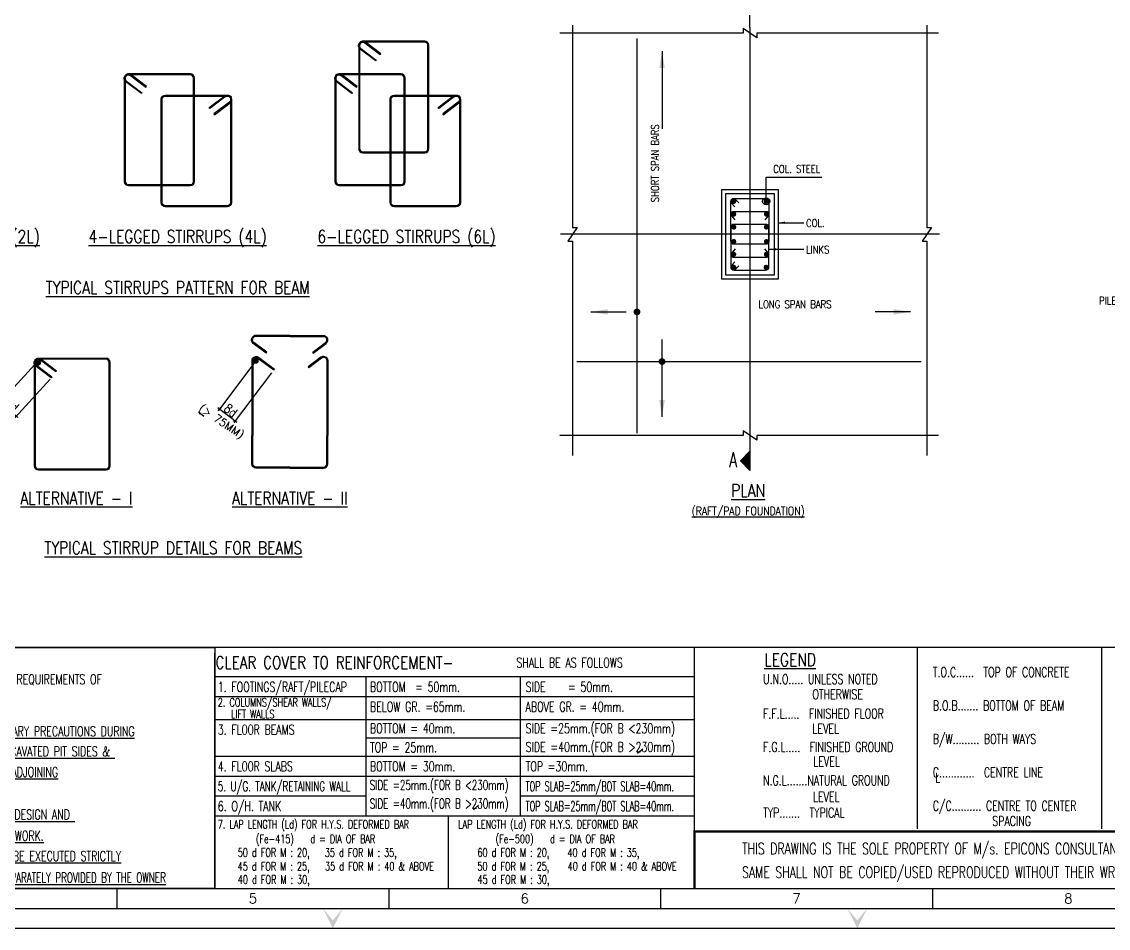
# Model space of a CAD drawing. Extents: x 455722 to 1142355, y -625363 to -272741.
# Drawn here: x 547374 to 585997, y -356295 to -324056 of the extents above; entities that cross this region are included whole.
import ezdxf
from ezdxf.enums import TextEntityAlignment as Align
from ezdxf.lldxf.tags import DXFTag

# ---------------------------------------------------------------- set-up
doc = ezdxf.new("R2010")
doc.units = 0
doc.header["$LTSCALE"] = 500
doc.header["$MEASUREMENT"] = 0
doc.layers.get('DEFPOINTS').update_dxf_attribs({"color": 4})
for name, color, linetype in [('CEN', 8, 'CENTER'), ('COL', 1, 'Continuous'), ('DIM', 5, 'Continuous'), ('DIM1', 5, 'Continuous'), ('LINK', 2, 'Continuous'), ('MISC', 5, 'Continuous'), ('NO. SECTION', 1, 'Continuous'), ('note t', 2, 'Continuous'), ('notes', 1, 'Continuous'), ('PNA', 10, 'Continuous'), ('S-REINFORCEMENT', 6, 'Continuous'), ('S-TEXT-1', 4, 'Continuous'), ('S-TITLE', 6, 'Continuous'), ('TEXT (SHEET)', 4, 'Continuous'), ('TEXT1', 2, 'Continuous'), ('TITLE', 4, 'Continuous'), ('TXT', 4, 'Continuous')]:
    doc.layers.add(name, color=color, linetype=linetype)
doc.layers.add('HEADING-TXT', color=1, linetype='Continuous', lineweight=25)
doc.styles.add('D', font='romand.shx', dxfattribs={"height": 200})
doc.styles.add('ROMANS', font='r.shx', dxfattribs={"width": 0.8, "height": 275, "bigfont": 'bigfont.shx'})
tags = doc.linetypes.add('CENTER', pattern=[2, 1.25, -0.25, 0.25, -0.25]).pattern_tags.tags
tags[10:11] = [DXFTag(74, 4), DXFTag(75, 0), DXFTag(340, '0'), DXFTag(46, 1.0), DXFTag(50, 0.0), DXFTag(44, 0.0), DXFTag(45, 0.0)]
tags[8:9] = [DXFTag(74, 4), DXFTag(75, 0), DXFTag(340, '0'), DXFTag(46, 1.0), DXFTag(50, 0.0), DXFTag(44, 0.0), DXFTag(45, 0.0)]
tags[6:7] = [DXFTag(74, 4), DXFTag(75, 0), DXFTag(340, '0'), DXFTag(46, 1.0), DXFTag(50, 0.0), DXFTag(44, 0.0), DXFTag(45, 0.0)]
tags[4:5] = [DXFTag(74, 4), DXFTag(75, 0), DXFTag(340, '0'), DXFTag(46, 1.0), DXFTag(50, 0.0), DXFTag(44, 0.0), DXFTag(45, 0.0)]
doc.dimstyles.new('dim25', dxfattribs={"dimtxt": 250, "dimasz": 250, "dimexe": 200, "dimexo": 200, "dimgap": 100, "dimtad": 1, "dimdec": 0, "dimlfac": 0.25, "dimzin": 0, "dimdsep": 46, "dimtxsty": 'ROMANS', "dimcen": 0, "dimclrd": 5, "dimclre": 5, "dimclrt": 4, "dimadec": 0, "dimazin": 0, "dimtfac": 1, "dimtdec": 0, "dimtix": 1, "dimtofl": 0, "dimtmove": 2, "dimatfit": 3, "dimfxl": 0, "dimtolj": 1, "dimtzin": 0, "dimlwd": -1, "dimlwe": -1, "dimarcsym": 0})
doc.dimstyles.new('INT25', dxfattribs={"dimtxt": 250, "dimasz": 80, "dimexe": 60, "dimexo": 60, "dimgap": 40, "dimtad": 1, "dimdec": 0, "dimlfac": 0.25, "dimzin": 0, "dimdsep": 46, "dimtxsty": 'ROMANS', "dimblk": 'DIMTICK', "dimblk1": 'DIMTICK', "dimblk2": 'DIMTICK', "dimsah": 1, "dimcen": -0.25, "dimclrd": 7, "dimclre": 7, "dimclrt": 4, "dimadec": 0, "dimazin": 0, "dimtfac": 1, "dimtdec": 0, "dimtix": 1, "dimtofl": 0, "dimtmove": 2, "dimatfit": 3, "dimldrblk": 'DIMTICK', "dimfxl": 0, "dimtolj": 1, "dimtzin": 0, "dimarcsym": 0})

# ---------------------------------------------------------------- blocks, each defined once
blk = doc.blocks.new('FOLDER')
at = {"layer": 'PNA'}
for points in [[(-1250, 2500), (0, 0), (0, 1000)], [(1250, 2500), (0, 0), (0, 1000)]]:
    blk.add_solid(points, dxfattribs=at)
blk = doc.blocks.new('A1')
at = {"color": 1}
blk.add_line((81794, 6959), (1969, 6959), dxfattribs=at)
at = {"flags": 128}
blk.add_lwpolyline([(0, 0), (82779, 0), (82779, 58231), (0, 58231)], close=True, dxfattribs=at)
at = {"color": 1, "const_width": 56.6}
blk.add_lwpolyline([(42226, 985), (42226, 2401), (58867, 2401)], dxfattribs=at)
at = {"layer": 'PNA'}
for p, q in [((27921, 984), (27921, 492)), ((34655, 984), (34655, 492)), ((41389, 984), (41389, 492)), ((48124, 984), (48124, 492))]:
    blk.add_line(p, q, dxfattribs=at)
at = {"layer": 'PNA', "color": 1}
for points in [[(984, 492), (82287, 492), (82287, 57739), (984, 57739)], [(1969, 984), (81794, 984), (81794, 57247), (1969, 57247)]]:
    blk.add_lwpolyline(points, close=True, dxfattribs=at)
at = {"layer": 'PNA', "xscale": 0.1968578388914466, "yscale": 0.1968578388914466, "zscale": 0.1968578388914466}
for p in [(33269, 0), (46262, 0)]:
    blk.add_blockref('FOLDER', p, dxfattribs=at)
at = {"layer": 'PNA', "style": 'ROMANS'}
for s, p in [('5', (31289, 738)), ('6', (38023, 738)), ('7', (44757, 738)), ('8', (51491, 738))]:
    blk.add_text(s, height=246, dxfattribs=at).set_placement(p, align=Align.MIDDLE)
at = {"layer": 'TEXT (SHEET)', "color": 4, "style": 'ROMANS', "width": 0.7}
for s, p in [('THIS DRAWING IS THE SOLE PROPERTY OF M/s. EPICONS CONSULTANTS PVT. LTD. AND', (43408, 1833)), ('SAME SHALL NOT BE COPIED/USED REPRODUCED WITHOUT THEIR WRITTEN PERMISSION.', (43408, 1247))]:
    blk.add_text(s, height=283.16, dxfattribs=at).set_placement(p)
blk = doc.blocks.new('DIMTICK')
for p, q in [((-1, 0), (1, 0)), ((0, 1), (0, -1))]:
    blk.add_line(p, q)
at = {"color": 2, "const_width": 0.1}
blk.add_lwpolyline([(0.71, 0.71), (-0.71, -0.71)], dxfattribs=at)
blk = doc.blocks.new('*D47')
at = {"layer": 'DEFPOINTS', "color": 0, "transparency": 16777216}
for p in [(547875, -336207), (548431, -336719), (546620, -337569)]:
    blk.add_point(p, dxfattribs=at)
at = {"layer": 'DIM', "color": 7, "lineweight": -2, "transparency": 16777216}
for p, q in [((547834, -336251), (546579, -337613)), ((548390, -336763), (547136, -338125)), ((547117, -338027), (546679, -337623))]:
    blk.add_line(p, q, dxfattribs=at)
at = {"layer": 'DIM', "color": 7, "lineweight": -2, "transparency": 16777216, "xscale": 80, "yscale": 80, "zscale": 80}
for p, rotation in [((546620, -337569), 137.3600109608683), ((547176, -338081), 317.3600109608683)]:
    blk.add_blockref('DIMTICK', p, dxfattribs=dict(at, rotation=rotation))
at = {"layer": 'DIM', "color": 4, "transparency": 16777216, "insert": (547037, -337674), "char_height": 275, "attachment_point": 5, "rotation": 317.36, "style": 'ROMANS'}
blk.add_mtext('\\A1;{\\H1.2x;8d}', dxfattribs=at)
blk = doc.blocks.new('*D49')
at = {"layer": 'DEFPOINTS', "color": 0, "transparency": 16777216}
for p in [(555733, -336071), (556287, -336489), (554403, -337833)]:
    blk.add_point(p, dxfattribs=at)
at = {"layer": 'DIM', "color": 7, "lineweight": -2, "transparency": 16777216}
for p, q in [((555697, -336119), (554367, -337880)), ((556251, -336537), (554921, -338298)), ((554893, -338202), (554467, -337881))]:
    blk.add_line(p, q, dxfattribs=at)
at = {"layer": 'DIM', "color": 7, "lineweight": -2, "transparency": 16777216, "xscale": 80, "yscale": 80, "zscale": 80}
for p, rotation in [((554403, -337833), 142.9439558410894), ((554957, -338251), 322.9439558410894)]:
    blk.add_blockref('DIMTICK', p, dxfattribs=dict(at, rotation=rotation))
at = {"layer": 'DIM', "color": 4, "transparency": 16777216, "insert": (554803, -337878), "char_height": 275, "attachment_point": 5, "rotation": 322.944, "style": 'ROMANS'}
blk.add_mtext('\\A1;{\\H1.2x;8d}', dxfattribs=at)

msp = doc.modelspace()

# ---------------------------------------------------------------- hatches: boundary and pattern name
at = {"layer": 'NO. SECTION', "ltscale": 5}
h = msp.add_hatch(dxfattribs=at)
h.set_pattern_fill('ANSI31', color=256, scale=220.680914, angle=90, style=0)
h.set_pattern_definition([(225, (575613.87, -232795.34), (-19.505621, 19.505621), [])])
h.paths.add_polyline_path([(572918.052, -339670.373), (573259.978, -340018.361), (573259.978, -339322.386)])

# ---------------------------------------------------------------- linework, layer by layer
at = {"layer": 'CEN'}
for p, q in [((573259.978, -324255.669), (573259.978, -338977.903)), ((579994.295, -331616.786), (566525.661, -331616.786))]:
    msp.add_line(p, q, dxfattribs=at)
at = {"layer": 'COL', "color": 4}
for points in [[(572257.795, -333216.786), (572257.795, -330016.786), (574260.687, -330016.786), (574260.687, -333216.786)], [(572403.075, -333071.372), (572403.075, -330162.199), (574116.881, -330162.199), (574116.881, -333071.372)]]:
    msp.add_lwpolyline(points, close=True, dxfattribs=at)
at = {"layer": 'DEFPOINTS', "color": 0, "linetype": 'ByBlock'}
for p in [(574116.881, -330162.199), (574260.687, -330061.424), (572403.075, -333071.372)]:
    msp.add_point(p, dxfattribs=at)
at = {"layer": 'DIM', "color": 8}
for points in [[(579962.146, -324464.578), (573499.563, -324464.578), (573499.563, -324630.942), (573012.746, -324298.214), (573012.746, -324464.578), (566504.033, -324464.578)], [(566956.226, -324176.911), (566956.226, -331377.02), (567122.59, -331377.02), (566789.862, -331863.837), (566956.226, -331863.837), (566956.226, -339481.029)], [(579551.103, -324176.911), (579551.103, -331377.02), (579717.467, -331377.02), (579384.739, -331863.837), (579551.103, -331863.837), (579551.103, -339481.029)], [(579962.146, -338766.381), (573499.563, -338766.381), (573499.563, -338932.745), (573012.746, -338600.017), (573012.746, -338766.381), (566504.033, -338766.381)]]:
    msp.add_lwpolyline(points, dxfattribs=at)
at = {"layer": 'DIM'}
for points in [[(570134.641, -324654.493, 0, 210.546, 0), (570134.641, -325105.662, 0, 0, 0), (570134.641, -324654.493, 0, 0, 0), (570134.641, -338111.809, 210.546, 0, 0), (570134.641, -338562.978, 210.546, 0, 0)], [(579420.244, -334375.284, 0, 210.546, 0), (578969.075, -334375.284, 0, 0, 0), (579420.244, -334375.284, 0, 0, 0), (567603.276, -334375.284, 210.546, 0, 0), (567152.107, -334375.284, 210.546, 0, 0)]]:
    msp.add_lwpolyline(points, format="xyseb", dxfattribs=at)
at = {"layer": 'DIM1', "color": 7}
msp.add_line((554242.309, -354882.193), (554242.309, -346508.365), dxfattribs=at)
msp.add_lwpolyline([(539284.309, -346308.968), (554242.309, -346308.968), (554242.309, -354882.193), (539284.309, -354882.193)], close=True, dxfattribs=at)
at = {"layer": 'LINK'}
for p, q in [((556085.08, -335813.834), (556063.989, -335841.766)), ((557712.375, -335813.834), (557733.466, -335841.766)), ((557557.448, -336332.798), (557578.539, -336360.729)), ((548451.793, -336690.755), (548430.702, -336718.686)), ((548610.295, -336470.084), (548589.204, -336498.016)), ((556357.127, -336410.147), (556336.037, -336438.079))]:
    msp.add_line(p, q, dxfattribs=at)
for points in [[(559375.909, -324809.314, 0.148969914), (559350.932, -324891.286), (559350.932, -327558.921), (559350.932, -328572.021, 0.414213562), (559497.932, -328719.021), (560500.548, -328719.021), (561703.165, -328719.021, 0.414213562), (561850.165, -328572.021), (561850.165, -327558.921), (561850.165, -324891.286, 0.399194115), (561699.589, -324751.076), (560496.973, -324751.076), (559494.356, -324751.076, 0.270159719), (559366.449, -324825.628)], [(559406.083, -324827.533, -0.40520968), (559570.038, -324807.385), (560119.771, -325222.482), (560140.862, -325194.551), (559591.142, -324779.463, 0.414213562), (559375.909, -324809.314, -0.414213562)], [(559405.916, -324827.433, 0.152834704), (559385.932, -324891.286), (559385.932, -327558.921), (559385.932, -328572.021, 0.414213562), (559497.932, -328684.021), (560500.548, -328684.021), (561703.165, -328684.021, 0.414213562), (561815.165, -328572.021), (561815.165, -327558.921), (561815.165, -324891.286, 0.394331778), (561699.589, -324786.076), (560496.973, -324786.076), (559494.356, -324786.076, 0.284887278), (559394.031, -324848.288)], [(559393.742, -324848.05, 0.381213026), (559424.301, -325003.032), (559977.942, -325421.072), (559956.851, -325449.004), (559403.198, -325030.955, -0.391379955), (559366.449, -324825.628, -0.391379955)], [(551045.897, -325972.814, 0.148969914), (551020.92, -326054.786), (551020.92, -328722.421), (551020.92, -329735.521, 0.414213562), (551167.92, -329882.521), (552170.537, -329882.521), (553373.154, -329882.521, 0.414213562), (553520.154, -329735.521), (553520.154, -328722.421), (553520.154, -326054.786, 0.399194115), (553369.578, -325914.576), (552166.961, -325914.576), (551164.345, -325914.576, 0.270159719), (551036.437, -325989.128)], [(551076.072, -325991.033, -0.40520968), (551240.027, -325970.885), (551789.759, -326385.982), (551810.85, -326358.051), (551261.13, -325942.963, 0.414213562), (551045.897, -325972.814, -0.414213562)], [(551075.905, -325990.933, 0.152834704), (551055.92, -326054.786), (551055.92, -328722.421), (551055.92, -329735.521, 0.414213562), (551167.92, -329847.521), (552170.537, -329847.521), (553373.154, -329847.521, 0.414213562), (553485.154, -329735.521), (553485.154, -328722.421), (553485.154, -326054.786, 0.394331778), (553369.578, -325949.576), (552166.961, -325949.576), (551164.345, -325949.576, 0.284887278), (551064.019, -326011.788)], [(558532.397, -325972.814, 0.148969914), (558507.42, -326054.786), (558507.42, -328722.421), (558507.42, -329735.521, 0.414213562), (558654.42, -329882.521), (559657.037, -329882.521), (560859.654, -329882.521, 0.414213562), (561006.654, -329735.521), (561006.654, -328722.421), (561006.654, -326054.786, 0.399194115), (560856.078, -325914.576), (559653.461, -325914.576), (558650.845, -325914.576, 0.270159719), (558522.937, -325989.128)], [(558562.572, -325991.033, -0.40520968), (558726.527, -325970.885), (559276.259, -326385.982), (559297.35, -326358.051), (558747.63, -325942.963, 0.414213562), (558532.397, -325972.814, -0.414213562)], [(558562.405, -325990.933, 0.152834704), (558542.42, -326054.786), (558542.42, -328722.421), (558542.42, -329735.521, 0.414213562), (558654.42, -329847.521), (559657.037, -329847.521), (560859.654, -329847.521, 0.414213562), (560971.654, -329735.521), (560971.654, -328722.421), (560971.654, -326054.786, 0.394331778), (560856.078, -325949.576), (559653.461, -325949.576), (558650.845, -325949.576, 0.284887278), (558550.519, -326011.788)], [(551063.73, -326011.55, 0.381213026), (551094.289, -326166.532), (551647.93, -326584.572), (551626.84, -326612.504), (551073.186, -326194.455, -0.391379955), (551036.437, -325989.128, -0.391379955)], [(558550.23, -326011.55, 0.381213026), (558580.789, -326166.532), (559134.43, -326584.572), (559113.34, -326612.504), (558559.686, -326194.455, -0.391379955), (558522.937, -325989.128, -0.391379955)], [(554805.305, -326724.04, -0.148969914), (554830.282, -326806.011), (554830.282, -329473.646), (554830.282, -330486.747, -0.414213562), (554683.282, -330633.747), (553680.665, -330633.747), (552478.048, -330633.747, -0.414213562), (552331.048, -330486.747), (552331.048, -329473.646), (552331.048, -326806.011, -0.399194115), (552481.624, -326665.802), (553684.241, -326665.802), (554686.857, -326665.802, -0.270159719), (554814.765, -326740.354)], [(554775.297, -326742.159, -0.152834704), (554795.282, -326806.011), (554795.282, -329473.646), (554795.282, -330486.747, -0.414213562), (554683.282, -330598.747), (553680.665, -330598.747), (552478.048, -330598.747, -0.414213562), (552366.048, -330486.747), (552366.048, -329473.646), (552366.048, -326806.011, -0.394331778), (552481.624, -326700.802), (553684.241, -326700.802), (554686.857, -326700.802, -0.284887278), (554787.183, -326763.014)], [(554775.13, -326742.259, 0.40520968), (554611.175, -326722.111), (554061.443, -327137.208), (554040.352, -327109.277), (554590.072, -326694.189, -0.414213562), (554805.305, -326724.04, 0.414213562)], [(554787.472, -326762.776, -0.381213026), (554756.913, -326917.758), (554203.272, -327335.798), (554224.362, -327363.73), (554778.016, -326945.681, 0.391379955), (554814.765, -326740.354, 0.391379955)], [(562939.805, -326724.04, -0.148969914), (562964.782, -326806.011), (562964.782, -329473.646), (562964.782, -330486.747, -0.414213562), (562817.782, -330633.747), (561815.165, -330633.747), (560612.548, -330633.747, -0.414213562), (560465.548, -330486.747), (560465.548, -329473.646), (560465.548, -326806.011, -0.399194115), (560616.124, -326665.802), (561818.741, -326665.802), (562821.357, -326665.802, -0.270159719), (562949.265, -326740.354)], [(562909.797, -326742.159, -0.152834704), (562929.782, -326806.011), (562929.782, -329473.646), (562929.782, -330486.747, -0.414213562), (562817.782, -330598.747), (561815.165, -330598.747), (560612.548, -330598.747, -0.414213562), (560500.548, -330486.747), (560500.548, -329473.646), (560500.548, -326806.011, -0.394331778), (560616.124, -326700.802), (561818.741, -326700.802), (562821.357, -326700.802, -0.284887278), (562921.683, -326763.014)], [(562909.63, -326742.259, 0.40520968), (562745.675, -326722.111), (562195.943, -327137.208), (562174.852, -327109.277), (562724.572, -326694.189, -0.414213562), (562939.805, -326724.04, 0.414213562)], [(562921.972, -326762.776, -0.381213026), (562891.413, -326917.758), (562337.772, -327335.798), (562358.862, -327363.73), (562912.516, -326945.681, 0.391379955), (562949.265, -326740.354, 0.391379955)], [(572724.01, -330634.114), (572608.596, -330511.707, -1), (572739.902, -330387.904), (572759.747, -330394.432)], [(572863.744, -330498.429), (572744.782, -330379.467, 1), (572617.172, -330507.077), (572623.115, -330527.106)], [(572737.231, -331096.048), (572613.455, -330964.772, -0.657599654), (572682.576, -330804.601), (573841.413, -330804.601, -0.657599654), (573910.534, -330964.772), (573786.758, -331096.048)], [(572737.231, -332137.524), (572613.455, -332268.8, 0.657599654), (572682.576, -332428.971), (573841.413, -332428.971, 0.657599654), (573910.534, -332268.8), (573786.758, -332137.524)], [(572724.01, -332599.457), (572608.596, -332721.864, 1), (572739.902, -332845.668), (572759.747, -332839.139)], [(572863.744, -332735.143), (572744.782, -332854.105, -1), (572617.172, -332726.495), (572623.115, -332706.466)], [(548422.56, -336721.726), (547872.631, -336306.488, -0.391379955), (547835.882, -336101.161, -0.391379955)], [(547845.342, -336084.847, 0.148969914), (547820.365, -336166.819), (547820.365, -338834.454), (547820.365, -339847.555, 0.414213562), (547967.365, -339994.555), (549169.981, -339994.555), (550372.598, -339994.555, 0.414213562), (550519.598, -339847.555), (550519.598, -338834.454), (550519.598, -336166.819, 0.399194115), (550369.022, -336026.609), (549166.406, -336026.609), (547963.789, -336026.609, 0.270159719), (547835.882, -336101.161)], [(547845.342, -336084.847, -0.414213562), (548060.574, -336054.996), (548610.295, -336470.084)], [(548443.651, -336693.794), (547893.734, -336278.566, -0.381213026), (547863.175, -336123.583, -0.381213026)], [(547875.349, -336102.966, 0.152834704), (547855.365, -336166.819), (547855.365, -338834.454), (547855.365, -339847.555, 0.414213562), (547967.365, -339959.555), (549169.981, -339959.555), (550372.598, -339959.555, 0.414213562), (550484.598, -339847.555), (550484.598, -338834.454), (550484.598, -336166.819, 0.394331778), (550369.022, -336061.609), (549166.406, -336061.609), (547963.789, -336061.609, 0.284887278), (547863.464, -336123.821)], [(547875.516, -336103.067, -0.40520968), (548039.471, -336082.919), (548589.204, -336498.016)]]:
    msp.add_lwpolyline(points, format="xyb", dxfattribs=at)
for points in [[(572583.542, -331852.014), (572583.542, -330462.979, -0.414213562), (572703.854, -330342.667), (573816.102, -330342.667, -0.414213562), (573936.413, -330462.979), (573936.413, -331852.014, -0.414213562), (573816.102, -331972.326), (572703.854, -331972.326, -0.414213562)], [(572583.542, -331381.558), (572583.542, -332770.593, 0.414213562), (572703.854, -332890.905), (573816.102, -332890.905, 0.414213562), (573936.413, -332770.593), (573936.413, -331381.558, 0.414213562), (573816.102, -331261.246), (572703.854, -331261.246, 0.414213562)]]:
    msp.add_lwpolyline(points, format="xyb", close=True, dxfattribs=at)
at = {"layer": 'LINK', "elevation": 0}
for points in [[(556898.727, -335214.978), (555696.111, -335214.978, 0.270159719), (555568.203, -335289.53, 0.270159719)], [(556898.727, -335214.978), (558101.344, -335214.978, -0.270159719), (558229.251, -335289.53, -0.270159719)], [(556059.423, -335838.015), (555604.952, -335494.857, -0.391379955), (555568.203, -335289.53, -0.391379955)], [(556080.514, -335810.083), (555626.055, -335466.935, -0.381213026), (555595.496, -335311.952, -0.381213026)], [(556898.727, -335249.978), (555696.111, -335249.978, 0.284887278), (555595.785, -335312.19, 0.284887278)], [(556898.727, -335249.978), (558101.344, -335249.978, -0.284887278), (558201.669, -335312.19, -0.284887278)], [(557716.941, -335810.083), (558171.399, -335466.935, 0.381213026), (558201.958, -335311.952, 0.381213026)], [(557738.031, -335838.015), (558192.502, -335494.857, 0.391379955), (558229.251, -335289.53, 0.391379955)], [(555577.663, -336019.641, -0.414213562), (555792.896, -335989.79), (556357.127, -336410.147)], [(555607.838, -336037.86, -0.40520968), (555771.793, -336017.712), (556336.037, -336438.079)], [(558226.942, -336019.641, 0.414213562), (558011.71, -335989.79), (557557.448, -336332.798)], [(558196.768, -336037.86, 0.40520968), (558032.813, -336017.712), (557578.539, -336360.729)], [(555577.663, -336019.641, 0.148969914), (555552.686, -336101.612), (555552.686, -338769.247)], [(555607.671, -336037.76, 0.152834704), (555587.686, -336101.612), (555587.686, -338769.247)], [(558196.935, -336037.76, -0.152834704), (558216.919, -336101.612), (558216.919, -338769.247)], [(558226.942, -336019.641, -0.148969914), (558251.919, -336101.612), (558251.919, -338769.247)], [(556902.303, -339929.348), (555699.686, -339929.348, -0.414213562), (555552.686, -339782.348), (555552.686, -338769.247)], [(556902.303, -339894.348), (555699.686, -339894.348, -0.414213562), (555587.686, -339782.348), (555587.686, -338769.247)], [(556902.303, -339929.348), (558104.919, -339929.348, 0.414213562), (558251.919, -339782.348), (558251.919, -338769.247)], [(556902.303, -339894.348), (558104.919, -339894.348, 0.414213562), (558216.919, -339782.348), (558216.919, -338769.247)]]:
    msp.add_lwpolyline(points, format="xyb", dxfattribs=at)
at = {"layer": 'MISC', "const_width": 120.312}
for points in [[(569184.183, -334375.284, 1), (569304.495, -334375.284, 1)], [(570074.485, -336140.885, 1), (570194.797, -336140.885, 1)]]:
    msp.add_lwpolyline(points, format="xyb", close=True, dxfattribs=at)
at = {"layer": 'NO. SECTION'}
for p, q in [((573259.978, -324255.669), (573259.978, -323215.211)), ((573259.978, -338977.903), (573259.978, -340018.361)), ((573259.978, -339322.386), (572918.052, -339670.373)), ((573259.978, -340018.361), (572918.052, -339670.373))]:
    msp.add_line(p, q, dxfattribs=at)
at = {"layer": 'notes', "color": 4}
for p, q in [((569267.714, -350067.043), (569457.396, -349908.158)), ((563434.798, -352084.17), (563614.292, -351918.418))]:
    msp.add_line(p, q, dxfattribs=at)
at = {"layer": 'S-REINFORCEMENT'}
for p, q in [((569244.339, -324648.578), (569244.339, -338685.982)), ((567110.671, -336140.885), (579340.006, -336140.885))]:
    msp.add_line(p, q, dxfattribs=at)
at = {"layer": 'S-REINFORCEMENT', "const_width": 90.234}
for points in [[(572637.459, -330445.101, 1), (572727.693, -330445.101, 1)], [(573880.888, -330443.539, -1), (573790.654, -330443.539, -1)], [(572637.459, -330899.601, 1), (572727.693, -330899.601, 1)], [(573888.888, -330898.039, -1), (573798.654, -330898.039, -1)], [(572637.459, -331360.616, 1), (572727.693, -331360.616, 1)], [(573888.888, -331359.054, -1), (573798.654, -331359.054, -1)], [(572637.459, -331872.956, -1), (572727.693, -331872.956, -1)], [(573888.888, -331874.518, 1), (573798.654, -331874.518, 1)], [(572637.459, -332325.471, -1), (572727.693, -332325.471, -1)], [(573888.888, -332327.033, 1), (573798.654, -332327.033, 1)], [(572637.459, -332788.471, -1), (572727.693, -332788.471, -1)], [(573880.888, -332790.033, 1), (573790.654, -332790.033, 1)]]:
    msp.add_lwpolyline(points, format="xyb", close=True, dxfattribs=at)
at = {"layer": 'S-REINFORCEMENT', "linetype": 'Continuous', "const_width": 100, "elevation": 0}
msp.add_lwpolyline([(547915.062, -336183.786, 1), (548015.062, -336183.786, 1)], format="xyb", close=True, dxfattribs=at)
at = {"layer": 'S-REINFORCEMENT', "linetype": 'Continuous', "const_width": 100}
msp.add_lwpolyline([(555647.037, -336119.079, 1), (555747.037, -336119.079, 1)], format="xyb", close=True, dxfattribs=at)
at = {"layer": 'TEXT1', "color": 5}
for p, q in [((571283.156, -348064.15), (554242.309, -348064.15)), ((571283.156, -348878.473), (554242.309, -348878.473)), ((571283.156, -348878.473), (554242.309, -348878.473)), ((565105.944, -349531.545), (559620.801, -349531.545)), ((571283.156, -350184.617), (554242.309, -350184.617)), ((571283.156, -350891.44), (554242.309, -350891.44)), ((571283.156, -350891.44), (554242.309, -350891.44)), ((559620.801, -351598.262), (554242.309, -351598.262)), ((571283.156, -351598.262), (565105.944, -351598.262)), ((571283.156, -352305.084), (554242.309, -352305.084))]:
    msp.add_line(p, q, dxfattribs=at)
at = {"layer": 'TITLE', "color": 0}
for p, q in [((579218.477, -352760.33), (579218.477, -346308.968)), ((585772.841, -352760.33), (585772.841, -346308.968)), ((571283.156, -347357.328), (554242.309, -347357.328)), ((559620.801, -352305.084), (559620.801, -347357.328)), ((565105.944, -352305.084), (565105.944, -347357.328)), ((562542.594, -354881.892), (562542.594, -352305.084))]:
    msp.add_line(p, q, dxfattribs=at)
msp.add_lwpolyline([(571283.156, -346308.968), (554242.309, -346308.968), (554242.309, -354881.591), (571283.156, -354881.591)], close=True, dxfattribs=at)
at = {"layer": 'TXT', "linetype": 'ByBlock'}
msp.add_line((553660.653, -337926.084), (553851.69, -338087.65), dxfattribs=at)

# ---------------------------------------------------------------- block references
at = {"xscale": 1.434849416022188, "yscale": 1.434849416022188, "zscale": 1.434849416022188}
msp.add_blockref('A1', (510695.778, -356294.5), dxfattribs=at)

# ---------------------------------------------------------------- texts
at = {"layer": 'HEADING-TXT', "color": 6, "style": 'ROMANS', "width": 0.8}
msp.add_text('%%ULEGEND', height=450, dxfattribs=at).set_placement((573769.584, -346968.976))
at = {"layer": 'NO. SECTION', "style": 'ROMANS', "width": 0.7}
msp.add_text('A', height=533.333, dxfattribs=at).set_placement((572658.973, -339631.197), align=Align.MIDDLE)
at = {"layer": 'note t', "style": 'D', "width": 0.8}
msp.add_text(' CLEAR COVER TO REINFORCEMENT- ', height=440, dxfattribs=at).set_placement((554022.749, -347064.823))
at = {"layer": 'notes', "color": 4, "style": 'ROMANS'}
for s, height, width, p in [('SHALL BE AS FOLLOWS', 350, 0.7, (564958.147, -347022.201)), ('T.O.C......  TOP OF CONCRETE', 350, 0.7, (579760.136, -347360.369)), ('1. CONTRACTOR SHALL COMPLY WITH ALL THE REQUIREMENTS OF ', 350, 0.7, (539438.126, -347614.584)), ('U.N.O..... UNLESS NOTED', 350, 0.7, (573725.993, -347609.877)), ('OTHERWISE', 350, 0.7, (575480.176, -348152.805)), ('B.O.B....... BOTTOM OF BEAM', 350, 0.7, (579760.136, -348548.537)), ('F.F.L.....  FINISHED FLOOR', 350, 0.7, (573725.993, -348835.507)), ('2. %%UCONTRACTOR SHALL TAKE ALL THE NECESSARY PRECAUTIONS DURING', 350, 0.7, (539438.126, -349464.749)), ('LEVEL', 350, 0.7, (575480.561, -349369.258)), ('B/W......... BOTH WAYS', 350, 0.7, (579760.136, -349736.705)), ('%%UEXCAVATION TO PREVENT COLLAPSE OF EXCAVATED PIT SIDES & ', 350, 0.7, (539931.902, -350179.736)), ('F.G.L.....  FINISHED GROUND', 350, 0.7, (573725.993, -350023.675)), ('LEVEL', 350, 0.7, (575512.368, -350540.619)), ('%%UENSURE THE SAFETY AND PROTECTION OF ADJOINING', 350, 0.7, (539931.902, -350915.358)), ('C............  CENTRE LINE', 350, 0.7, (579760.136, -350924.874)), ('N.G.L.......NATURAL GROUND', 350, 0.7, (573725.993, -351211.844)), ('L', 350, 0.7, (579843.776, -351113.922)), ('LEVEL', 350, 0.7, (575501.356, -351794.865)), ('C/C.......... CENTRE TO CENTER', 350, 0.7, (579760.136, -352113.042)), ('3. %%UCONTRACTOR SHALL BE RESPONSIBLE FOR DESIGN AND ', 350, 0.7, (539438.126, -352423.824)), ('TYP.......  TYPICAL', 350, 0.7, (573725.993, -352360.289)), ('SPACING', 350, 0.7, (581874.029, -352656.67)), ('%%uSATISFACTORY PERFORMANCE OF THE FORMWORK.', 350, 0.7, (539903.135, -353179.393)), ('4. %%UALL THE R.C.C./STRUCTURAL WORK SHALL BE EXECUTED STRICTLY', 350, 0.7, (539438.126, -353902.168)), ('50 d FOR M : 20,', 300, 0.7, (555052.265, -353750.624, -226772.484)), ('35 d FOR M : 35,', 300, 0.7, (558148.986, -353753.153, -226772.484)), ('60 d FOR M : 20,', 300, 0.7, (563572.689, -353750.624, -226772.484)), ('40 d FOR M : 35,', 300, 0.7, (566773.615, -353753.153, -226772.484)), ('45 d FOR M : 25,', 300, 0.7, (555050.779, -354242.128, -226772.484)), ('35 d FOR M : 40 & ABOVE', 300, 0.7, (558154.913, -354239.222, -226772.484)), ('50 d FOR M : 25,', 300, 0.7, (563571.203, -354242.128, -226772.484)), ('40 d FOR M : 40 & ABOVE', 300, 0.7, (566779.543, -354239.222, -226772.484)), ('%%UUNDER COMPETENT TECHNICAL SUPERVISION SEPARATELY PROVIDED BY THE OWNER', 350, 0.65, (539627.427, -354665.448)), ('40 d FOR M : 30,', 300, 0.7, (555057.066, -354711.257, -226772.484)), ('45 d FOR M : 30,', 300, 0.7, (563577.49, -354711.257, -226772.484))]:
    msp.add_text(s, height=height, dxfattribs=dict(at, width=width)).set_placement(p)
for s, height, width, p in [('1. FOOTINGS/RAFT/PILECAP', 350, 0.7, (554343.986, -347710.739)), ('BOTTOM  = 50mm.', 350, 0.7, (559752.662, -347710.739)), ('SIDE    = 50mm.', 350, 0.7, (565286.105, -347710.739)), ('2. COLUMNS/SHEAR WALLS/', 300, 0.7, (554343.986, -348261.561)), ('BELOW GR. =65mm.', 350, 0.7, (559752.662, -348417.561)), ('ABOVE GR. = 40mm.', 350, 0.7, (565286.105, -348417.561)), ('LIFT WALLS', 300, 0.7, (554817.986, -348677.561)), ('3. FL00R BEAMS ', 350, 0.7, (554343.986, -349231.884)), ('BOTTOM = 40mm.', 350, 0.7, (559752.662, -349184.634)), ('SIDE =25mm.(FOR B <230mm)', 350, 0.7, (565286.105, -349186.384)), ('TOP = 25mm.', 350, 0.7, (559752.662, -349863.456)), ('SIDE =40mm.(FOR B >230mm)', 350, 0.7, (565286.105, -349846.206)), ('4. FL00R SLABS ', 350, 0.7, (554343.986, -350538.028)), ('BOTTOM = 30mm.', 350, 0.7, (559752.662, -350538.028)), ('TOP =30mm.', 350, 0.7, (565286.105, -350538.028)), ('5. U/G. TANK/RETAINING WALL', 350, 0.65, (554343.986, -351244.851)), ('SIDE =25mm.(FOR B <230mm)', 350, 0.65, (559744.162, -351199.351)), ('TOP SLAB=25mm/BOT SLAB=40mm.', 350, 0.6, (565286.105, -351244.851)), ('6. O/H. TANK', 350, 0.7, (554343.986, -351951.673)), ('SIDE =40mm.(FOR B >230mm)', 350, 0.65, (559744.162, -351859.173)), ('TOP SLAB=25mm/BOT SLAB=40mm.', 350, 0.6, (565286.105, -351951.673)), ('7. LAP LENGTH (Ld) FOR H.Y.S. DEFORMED BAR', 300, 0.7, (554343.986, -352595.996)), ('LAP LENGTH (Ld) FOR H.Y.S. DEFORMED BAR', 300, 0.7, (562892.788, -352595.996)), ('(Fe-415)   d = DIA OF BAR', 300, 0.7, (555698.864, -353115.996)), ('(Fe-500)   d = DIA OF BAR', 300, 0.7, (564219.288, -353115.996))]:
    msp.add_text(s, height=height, dxfattribs=dict(at, width=width)).set_placement(p, align=Align.MIDDLE_LEFT)
at = {"layer": 'S-TEXT-1', "linetype": 'ByBlock', "style": 'ROMANS', "width": 0.8}
msp.add_text('SHORT SPAN BARS', height=275, rotation=90, dxfattribs=at).set_placement((570025.84, -330476.363))
for s, p in [('COL. STEEL', (574088.051, -329431.964)), ('COL.', (575255.202, -331355.067)), ('LINKS', (575255.202, -332298.407)), ('LONG SPAN BARS', (573564.73, -334243.212)), ('PILECAP', (585670.788, -334116.256))]:
    msp.add_text(s, height=275, dxfattribs=at).set_placement(p)
at = {"layer": 'S-TEXT-1', "linetype": 'ByBlock', "style": 'ROMANS'}
msp.add_text('(> 75MM)', height=275, rotation=325.7906324, dxfattribs=at).set_placement((554467.06, -338285.947), align=Align.MIDDLE)
at = {"layer": 'S-TITLE', "style": 'ROMANS', "width": 0.8}
for s, p in [('%%U2-LEGGED STIRRUPS (2L)', (544850.818, -331693.623)), ('%%U4-LEGGED STIRRUPS (4L)', (552915.591, -331693.623)), ('%%U6-LEGGED STIRRUPS (6L)', (561050.091, -331693.623)), ('%%UTYPICAL STIRRUPS PATTERN FOR BEAM', (552915.591, -333511.306)), ('%%UPLAN', (573196.792, -340728.966)), ('%%UALTERNATIVE - I', (549317.485, -340997.852)), ('%%UALTERNATIVE - II', (556902.303, -340997.852)), ('%%UTYPICAL STIRRUP DETAILS FOR BEAMS', (552760.477, -342764.748))]:
    msp.add_text(s, height=450, dxfattribs=at).set_placement(p, align=Align.MIDDLE_CENTER)
at = {"layer": 'TEXT1', "linetype": 'ByBlock', "style": 'ROMANS', "width": 0.8}
msp.add_text('%%U(RAFT/PAD FOUNDATION)', height=300, dxfattribs=at).set_placement((573196.792, -341454.303), align=Align.MIDDLE_CENTER)

# ---------------------------------------------------------------- dimensions: what is measured, and where the dimension line sits
at = {"layer": 'DIM'}
for p1, p2, distance, picture, middle in [((548430.702, -336718.686), (547874.619, -336206.625), 1851.949, '*D47', (547037.034, -337674.192)), ((556286.739, -336489.173), (555733.192, -336071.196), 2207.143, '*D49', (554803.482, -337877.988))]:
    dim = msp.add_aligned_dim(p1=p1, p2=p2, distance=distance, text='{\\H1.2x;8d}', dimstyle='INT25', dxfattribs=at)
    dim.commit()
    dim.dimension.update_dxf_attribs({"geometry": picture, "text_midpoint": middle})

# ---------------------------------------------------------------- leaders
for points, override in [([(570134.641, -325105.662), (570134.641, -327864.5)], {"dimasz": 600}), ([(573835.771, -330443.539), (573835.771, -329579.603), (575813.493, -329579.603)], {"dimldrblk": 'Origin2'}), ([(567603.276, -334375.284), (568862, -334375.284)], {"dimasz": 600}), ([(578969.075, -334375.284), (577710.351, -334375.284)], {"dimasz": 600}), ([(570134.641, -338111.809), (570134.641, -335352.97)], {"dimasz": 600})]:
    msp.add_leader(points, dimstyle='dim25', override=override, dxfattribs=at)
for points in [[(574260.687, -331204.26), (575174.845, -331204.26)], [(573936.413, -332147.6), (575174.845, -332147.6)]]:
    msp.add_leader(points, dimstyle='dim25', dxfattribs=at)

doc.saveas('drawing.dxf')
